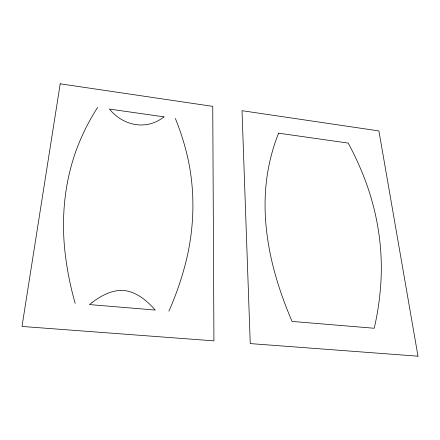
<?xml version="1.0" encoding="UTF-8"?>
<svg xmlns="http://www.w3.org/2000/svg" width="440" height="440" viewBox="0 0 440 440"><rect width="100%" height="100%" fill="white"/><g stroke="black" fill="none" stroke-linecap="round" stroke-linejoin="round"><path stroke-width="0.66" d="M278.608 133.177L348.194 143.088A408.1 337.678 -4.9 0 1 360.399 168.339C377.031 206.701 384.263 249.145 380.221 290.818A401.077 328.873 -3.4 0 1 374.231 328.257L292.089 321.425A342.832 224.642 43.8 0 1 279.274 287.666C266.013 247.192 260.221 203.203 269.874 161.271A347.067 228.025 44.5 0 1 278.614 133.177M168.878 311.179A486.107 337.332 -13.6 0 0 183.167 271.981C195.393 230.714 196.455 186.043 184.371 144.617A497.079 345.818 -14.8 0 0 175.335 118.465M75.174 303.386A346.726 264.341 39.4 0 1 66.138 260.799C59.703 217.03 64.801 171.105 84.348 131.131A352.347 270.055 40.5 0 1 97.647 107.404M60.209 83.809L22 326.447L213.934 340.863L212.751 106.365L60.209 83.809M92.004 302.588L89.469 304.579L155.254 310.046C147.065 300.762 136.692 291.902 123.926 290.472C112.129 289.674 101.096 295.62 92.004 302.588M163.994 116.853C146.344 130.834 123.211 125.846 109.45 109.082L163.994 116.853M418 356.191L250.245 343.591L242.017 110.688L378.901 130.928L418 356.191"/></g></svg>
